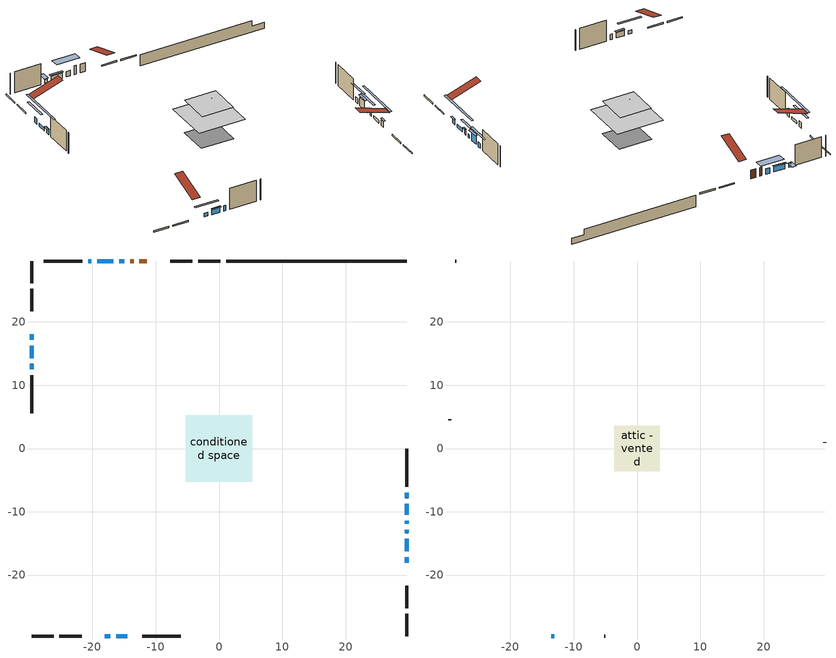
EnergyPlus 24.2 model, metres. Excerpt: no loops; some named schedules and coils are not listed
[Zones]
conditioned space
 floor outside (Floor1 construction): -1.56,-1.56 -1.56,1.56 1.56,1.56 1.56,-1.56 z0.76
 floor adiabatic (AdiabaticFloorConstruction): -5.26,-5.26 -5.26,5.26 5.26,5.26 5.26,-5.26 z3.2
 floor foundation (Slab1 construction): -3.75,-3.38 -3.75,3.38 3.75,3.38 3.75,-3.38 z-1.83
 wall outside (RimJoist1 construction): 0.19,29.62 -3.3,29.62 / -29.62,-29.62 -26.13,-29.62 / -29.62,29.62 -29.62,26.13 / 29.62,-29.62 29.62,-26.13 z0.76:1.06
 wall outside (RimJoist2 construction): -4.23,29.62 -7.72,29.62 / -25.2,-29.62 -21.71,-29.62 / -29.62,25.2 -29.62,21.71 / 29.62,-25.2 29.62,-21.71 z0.76:1.06
 wall outside (AdiabaticWallConstruction 1): -11.4,29.62 -12.57,29.62 / -13.5,29.62 -14.01,29.62 z0.76:2.79
 wall outside (AdiabaticWallConstruction): 29.62,-18.03 29.62,-17.19 / -14.94,29.62 -15.78,29.62 / -29.62,18.03 -29.62,17.19 / -16.7,29.62 -19.22,29.62 / -29.62,13.35 -29.62,12.51 z0.76:2.03; -18.03,-29.62 -17.19,-29.62 z0.76:1.6; -16.26,-29.62 -14.51,-29.62 z0.76:2; 29.62,-16.26 29.62,-14.28 / -29.62,16.26 -29.62,14.28 z0.76:1.39; -20.15,29.62 -20.68,29.62 z0.76:1.65; 29.62,-13.35 29.62,-12.81 z0.76:1.98; 29.62,-11.89 29.62,-11.38 z0.76:1.52; 29.62,-10.45 29.62,-8.75 z0.76:2.72; 29.62,-7.82 29.62,-7 z0.76:1.88
 wall outside (Wall1 construction): -21.61,29.62 -27.66,29.62 / -12.12,-29.62 -6.06,-29.62 / -29.62,11.58 -29.62,5.53 / 29.62,-6.08 29.62,-0.03 z0.76:5.64
 wall foundation (FoundationWall1 construction): 1.12,29.62,-1.83 1.12,29.62,0.76 26.77,29.62,0.76 26.77,29.62,-0.48 29.62,29.62,-0.48 29.62,29.62,-1.83
 window (WindowConstruction): 29.62,-18.03 29.62,-17.19 z0.76:2.03
 window (WindowConstruction 6): -14.94,29.62 -15.78,29.62 z0.76:2.03
 window (WindowConstruction 7): -29.62,18.03 -29.62,17.19 z0.76:2.03
 window (WindowConstruction 8): -18.03,-29.62 -17.19,-29.62 z0.76:1.6
 window (WindowConstruction 9): -16.26,-29.62 -14.51,-29.62 z0.76:2
 window (WindowConstruction 12): 29.62,-16.26 29.62,-14.28 z0.76:1.39
 window (WindowConstruction 13): -29.62,16.26 -29.62,14.28 z0.76:1.39
 window (WindowConstruction 1): -16.7,29.62 -19.22,29.62 z0.76:2.03
 window (WindowConstruction 2): -29.62,13.35 -29.62,12.51 z0.76:2.03
 window (WindowConstruction 10): -20.15,29.62 -20.68,29.62 z0.76:1.65
 window (WindowConstruction 11): 29.62,-13.35 29.62,-12.82 z0.76:1.98
 window (WindowConstruction 3): 29.62,-11.89 29.62,-11.38 z0.76:1.52
 window (WindowConstruction 4): 29.62,-10.45 29.62,-8.75 z0.76:2.72
 window (WindowConstruction 5): 29.62,-7.82 29.62,-7.01 z0.76:1.88
 door (Door): -11.4,29.62 -12.57,29.62 z0.76:2.79
 door (Door 1): -13.5,29.62 -14.01,29.62 z0.76:2.79
 ceiling adiabatic (AdiabaticFloorConstruction): 5.26,-5.26 5.26,5.26 -5.26,5.26 -5.26,-5.26 z3.2
 roof outside (Roof1 construction): -1.56,1.56 -1.56,-1.56 1.56,-1.56 1.56,1.56 z5.64
attic - vented
 floor to conditioned space (Floor2 construction Reversed): -3.56,-3.56 -3.56,3.56 3.56,3.56 3.56,-3.56 z5.64
 wall outside (AdiabaticWallConstruction): -13.58,-29.62 -13.04,-29.62 z0.76:1.98
 wall outside (Wall3 construction): -28.59,29.62 -28.69,29.62 / -5.14,-29.62 -5.03,-29.62 / -29.62,4.6 -29.62,4.5 / 29.62,0.9 29.62,1 z0.76:5.64
 window (WindowConstruction 14): -13.58,-29.62 -13.04,-29.62 z0.76:1.98
 roof outside (Roof2 construction): -10.47,29.62,5.64 -10.47,22.69,7.95 -8.65,22.69,7.95 -8.65,29.62,5.64; -18.96,-29.62,5.64 -18.96,-22.69,7.95 -20.78,-22.69,7.95 -20.78,-29.62,5.64; -29.62,18.96,5.64 -22.69,18.96,7.95 -22.69,20.78,7.95 -29.62,20.78,5.64; 29.62,-18.96,5.64 22.69,-18.96,7.95 22.69,-20.78,7.95 29.62,-20.78,5.64
shading: 29.62,-16.99 29.62,-18.23 30.03,-18.23 30.03,-16.99 z2.23; -18.03,29.62 -12.68,29.62 -12.68,31.45 -18.03,31.45 z4.29; -29.62,14.93 -29.62,20.29 -30.03,20.29 -30.03,14.93 z4.29; -14.93,-29.62 -20.29,-29.62 -20.29,-30.03 -14.93,-30.03 z3.86; -14.31,-29.62 -16.46,-29.62 -16.46,-30.03 -14.31,-30.03 z2.2; 29.62,-9.81 29.62,-20.73 30.03,-20.73 30.03,-9.81 z5.87; -29.62,9.81 -29.62,20.73 -30.03,20.73 -30.03,9.81 z5.87; -19.42,29.62 -16.5,29.62 -16.5,30.03 -19.42,30.03 z2.23; -29.62,12.31 -29.62,13.55 -30.03,13.55 -30.03,12.31 z2.23; -20.88,29.62 -19.95,29.62 -19.95,31.45 -20.88,31.45 z1.85; 29.62,-12.61 29.62,-13.55 30.03,-13.55 30.03,-12.61 z2.18; 29.62,-9.12 29.62,-14.15 30.03,-14.15 30.03,-9.12 z3.78; 29.62,-8.34 29.62,-10.86 30.03,-10.86 30.03,-8.34 z3.13; 29.62,-4.75 29.62,-10.08 30.03,-10.08 30.03,-4.75 z4.14
[Building]
Building 1: Terrain=Suburbs
[Site:Location]
Quebec Intl AP_QC: Latitude {deg}=46.8; Longitude {deg}=-71.38; Time Zone {hr}=-5; Elevation {m}=74; Keep Site Location Information=Yes
[Site:GroundTemperature:Shallow]
0.0108218, -2.24938, -2.43038, -1.3578, 2.94801, 7.23376, 10.9493, 13.303, 13.5029, 11.5886, 7.96783, 3.81355
[Site:WaterMainsTemperature]
Calculation Method=Schedule; Temperature Schedule=mains temperature schedule
[Material] Roughness=Rough; Thermal Absorptance=0.9
Name | Thickness {m} | Conductivity {W/m-K} | Density {kg/m3} | Specific Heat {J/kg-K} | Solar Absorptance | Visible Absorptance
asphalt or fiberglass shingles | 0.00635 | 0.162714 | 1121.4 | 1465.45 | 0.4 | 0.4
ceiling loosefill ins | 0.169333 | 0.0480833 | 16.02 | 1046.75 | 0.7 | 0.7
ceiling stud and cavity | 0.1397 | 0.532454 | 65.682 | 1177.47 | 0.7 | 0.7
concrete 4.0 in. | 0.1016 | 1.803125 | 2242.8 | 837.4 | 0.7 | 0.7
concrete 8.0 in. | 0.2032 | 1.803125 | 2242.8 | 837.4 | 0.7 | 0.7
door material | 0.04445 | 0.0451087 | 512.64 | 1214.23 | 0.7 | 0.7
door material 1 | 0.04445 | 0.20624 | 512.64 | 1214.23 | 0.7 | 0.7
exterior vertical ins | 0.0536725 | 0.029427 | 32.04 | 1214.23 | 0.7 | 0.7
floor covering | 0.0127 | 0.0433444 | 54.468 | 1339.84 | 0.6 | 0.6
floor rigid ins | 0.051816 | 0.029427 | 32.04 | 1214.23 | 0.7 | 0.7
floor rigid ins 1; wall rigid ins | 0.512978 | 0.029427 | 32.04 | 1214.23 | 0.7 | 0.7
floor stud and cavity | 0.1397 | 0.204902 | 92.3553 | 1139.71 | 0.7 | 0.7
floor stud and cavity 1 | 0.1397 | 1.75129 | 37.0049 | 1207.88 | 0.7 | 0.7
furniture material conditioned space 1 | 0.1524 | 0.115458 | 640.8 | 1214.23 | 0.6 | 0.6
gypsum board | 0.0127 | 0.160291 | 801 | 837.4 | 0.6 | 0.6
gypsum board 1 | 0.0127 | 0.160291 | 801 | 837.4 | 0.7 | 0.7
osb sheathing 0.5 in. | 0.0127 | 0.115458 | 512.64 | 1214.23 | 0.7 | 0.7
osb sheathing 0.75 in. | 0.01905 | 0.115458 | 512.64 | 1214.23 | 0.7 | 0.7
osb sheathing 2.0 in. | 0.0508 | 0.115458 | 512.64 | 1214.23 | 0.7 | 0.7
rim joist stud and cavity | 0.0508 | 0.0699259 | 125.044 | 1163.47 | 0.6 | 0.6
rim joist stud and cavity 1 | 0.0508 | 0.0806813 | 125.044 | 1163.47 | 0.6 | 0.6
roof rigid ins | 0.103632 | 0.029427 | 32.04 | 1214.23 | 0.7 | 0.7
roof stud and cavity | 0.2032 | 0.836612 | 78.34581 | 1123.46 | 0.7 | 0.7
wall stud and cavity | 0.1397 | 0.0972285 | 139.0536 | 1170.24 | 0.7 | 0.7
wall stud and cavity 1 | 0.0889 | 6.1454 | 50.32683 | 1063.81 | 0.6 | 0.6
wall stud and cavity 2 | 0.0889 | 0.380278 | 52.3479 | 1209.89 | 0.7 | 0.7
wall stud and cavity 3 | 0.0889 | 0.391764 | 83.0341 | 1211.67 | 0.7 | 0.7
wood siding | 0.0254 | 0.102417 | 544.68 | 1172.36 | 0.4 | 0.4
wood siding 1 | 0.00254 | 0.102417 | 544.68 | 1172.36 | 0.4 | 0.4
wood siding 2; wood siding 3; wood siding 4 | 0.0254 | 0.102417 | 544.68 | 1172.36 | 0.7 | 0.7
[WindowMaterial:SimpleGlazingSystem]
Name | U-Factor {W/m2-K} | Solar Heat Gain Coefficient
WindowMaterial | 2.32401 | 0.36
WindowMaterial 1 | 2.59541 | 0.28
WindowMaterial 2 | 6.509827 | 0.81
WindowMaterial 3 | 4.979606 | 0.59
WindowMaterial 4 | 2.46085 | 0.32
WindowMaterial 5 | 5.42249 | 0.68
WindowMaterial 6 | 6.78351 | 0.73
WindowMaterial 7 | 6.73808 | 0.74
WindowMaterial 8 | 2.45914 | 0.32
[Construction]
AdiabaticFloorConstruction: floor stud and cavity 1, floor rigid ins 1, osb sheathing 0.75 in., floor covering
AdiabaticWallConstruction: wood siding 3, wall rigid ins, wall stud and cavity 2, gypsum board
AdiabaticWallConstruction 1: wood siding 4, wall rigid ins, wall stud and cavity 2, gypsum board
Door: door material
Door 1: door material 1
Floor1 construction: floor stud and cavity, floor rigid ins, osb sheathing 0.75 in., floor covering
Floor2 construction Reversed: gypsum board, ceiling stud and cavity, ceiling loosefill ins
FoundationWall1 construction: concrete 8.0 in., gypsum board 1
furniture construction conditioned space 1: furniture material conditioned space 1
PartitionWallConstruction: gypsum board, wall stud and cavity 3, gypsum board
RimJoist1 construction: wood siding 2, osb sheathing 2.0 in., rim joist stud and cavity
RimJoist2 construction: wood siding 2, osb sheathing 2.0 in., rim joist stud and cavity 1
Roof1 construction: asphalt or fiberglass shingles, roof rigid ins, osb sheathing 0.75 in., roof stud and cavity, gypsum board
Roof2 construction: asphalt or fiberglass shingles
Slab1 construction: concrete 4.0 in.
Wall1 construction: wood siding, osb sheathing 0.5 in., wall stud and cavity, gypsum board
Wall3 construction: wood siding 1, wall stud and cavity 1
WindowConstruction; WindowConstruction 1; WindowConstruction 2; WindowConstruction 6; WindowConstruction 7: WindowMaterial
WindowConstruction 10: WindowMaterial 6
WindowConstruction 11; WindowConstruction 14: WindowMaterial 7
WindowConstruction 12; WindowConstruction 13: WindowMaterial 8
WindowConstruction 3: WindowMaterial 1
WindowConstruction 4: WindowMaterial 2
WindowConstruction 5: WindowMaterial 3
WindowConstruction 8: WindowMaterial 4
WindowConstruction 9: WindowMaterial 5
[Zone] Multiplier=1; Part of Total Floor Area=Yes
Name | Volume {m3}
attic - vented | 18.9872
conditioned space | 383.2
[Space]
Name | Zone | Volume {m3}
attic - vented 1 | attic - vented | 18.9872
conditioned space 1 | conditioned space | 383.2
[ZoneInfiltration:EffectiveLeakageArea]
infil attic - vented 1: Zone or Space=attic - vented 1; Schedule=Always On Discrete; Effective Air Leakage Area {cm2}=1869.42; Stack Coefficient=0.000499868; Wind Coefficient=1.51059e-05
[ZoneMixing]
whole house fan mix: Zone or Space=attic - vented; Schedule=Always On Continuous; Design Flow Rate Calculation Method=Flow/Zone; Design Flow Rate {m3/s}=0; Source Zone or Space=conditioned space
[SurfaceProperty:ExposedFoundationPerimeter]
Slab1: Exposed Perimeter Calculation Method=TotalExposedPerimeter; Total Exposed Perimeter {m}=28.5
[InternalMass] Zone or ZoneList=conditioned space; Space or SpaceList=conditioned space 1
Name | Construction | Surface Area {m2}
furniture mass conditioned space 1 | furniture construction conditioned space 1 | 68.3761
partition wall mass | PartitionWallConstruction | 170.94
[Lights]
interior lighting: Zone or ZoneList or Space or SpaceList=conditioned space 1; Schedule=interior lighting schedule; Design Level Calculation Method=LightingLevel; Lighting Level {W}=343.2; Return Air Fraction=0; Fraction Radiant=0.6; Fraction Visible=0.2; Fraction Replaceable=1
[People]
occupants: Zone or ZoneList or Space or SpaceList=conditioned space 1; Number of People Schedule=occupants schedule; Number of People Calculation Method=People; Number of People=3; Fraction Radiant=0.314171; Sensible Heat Fraction=0.56303; Activity Level Schedule=occupants activity schedule; Carbon Dioxide Generation Rate {m3/s-W}=0; Enable ASHRAE 55 Comfort Warnings=No; Mean Radiant Temperature Calculation Type=EnclosureAveraged
[ElectricEquipment] Zone or ZoneList or Space or SpaceList=conditioned space 1; Design Level Calculation Method=EquipmentLevel
Name | Schedule | Design Level {W} | Fraction Latent | Fraction Radiant | Fraction Lost
clothes dryer | clothes dryer schedule | 140.772 | 0.015 | 0.081 | 0.85
clothes washer | clothes washer schedule | 32.1985 | 0.03 | 0.162 | 0.7
cooking range | cooking range schedule | 215.147 | 0.08 | 0.432 | 0.2
dishwasher | dishwasher schedule | 66.8632 | 0.3 | 0.18 | 0.4
fridge | fridge schedule | 72.9452 | 0 | 0.6 | 0
mech vent bath fan 0 | mech vent bath fan 0 schedule | 50.2 | 0 | 0 | 1
mech vent bath fan 1 | mech vent bath fan 1 schedule | 50.2 | 0 | 0 | 1
mech vent house fan | mech vent house fan schedule | 0 | 0 | 0 | 1
mech vent house fan cfis | mech vent house fan cfis schedule | 0 | 0 | 0 | 0
mech vent range fan 0 | mech vent range fan 0 schedule | 57 | 0 | 0 | 1
misc plug loads | misc plug loads schedule | 494.7 | 0.045 | 0.513 | 0.1
whole house fan | Always On Discrete | 0 | 0 | 0 | 1
[OtherEquipment] Zone or ZoneList or Space or SpaceList=conditioned space 1; Design Level Calculation Method=EquipmentLevel
Name | Fuel Type | Schedule | Design Level {W} | Fraction Latent | Fraction Radiant | Fraction Lost
clothes dryer 1 | Electricity | clothes dryer schedule | 0 | 0.015 | 0.081 | 0.85
cooking range 1 | Electricity | cooking range schedule | 0 | 0.08 | 0.432 | 0.2
general water use latent | None | general water use schedule | 62.594 | 1 | 0 | 0
general water use sensible | None | general water use schedule | -61.6891 | 0 | 0.6 | 0
mech vent house fan latent load | None | Always On Discrete | 0 | 1 | 0 | 0
mech vent house fan sensible load | None | Always On Discrete | 0 | 0 | 0 | 0
water heater energy adjustment1 | Electricity | Always On Discrete | 0.01 | 0 | 0 | 1
[ZoneInfiltration:DesignFlowRate] Zone or ZoneList or Space or SpaceList=conditioned space 1; Schedule=Always On Discrete; Design Flow Rate Calculation Method=Flow/Zone; Design Flow Rate {m3/s}=0
infil flow; natural vent flow; whole house fan flow
[ZoneControl:Thermostat]
conditioned space Thermostat: Zone or ZoneList=conditioned space; Control Type Schedule=conditioned space Thermostat Schedule; Control 1=conditioned space temperature setpoint; Temperature Difference Between Cutout And Setpoint {deltaC}=0
[ThermostatSetpoint:DualSetpoint]
conditioned space temperature setpoint: Heating Setpoint Temperature Schedule=heating setpoint; Cooling Setpoint Temperature Schedule=cooling setpoint
[AirLoopHVAC:UnitarySystem]
unit heater unitary system: Control Type=Load; Controlling Zone or Thermostat Location=conditioned space; Dehumidification Control Type=None; Availability Schedule=Always On Discrete; Supply Fan=unit heater supply fan; Fan Placement=BlowThrough; Supply Air Fan Operating Mode Schedule=unit heater auto fan schedule; Heating Coil=unit heater htg coil; DX Heating Coil Sizing Ratio=1; Use DOAS DX Cooling Coil=No; Minimum Supply Air Temperature {C}=2; Latent Load Control=SensibleOnlyLoadControl; Cooling Supply Air Flow Rate Method=None; Heating Supply Air Flow Rate Method=SupplyAirFlowRate; Heating Supply Air Flow Rate {m3/s}=0.00141584; No Load Supply Air Flow Rate Method=SupplyAirFlowRate; No Load Supply Air Flow Rate {m3/s}=0; No Load Supply Air Flow Rate Control Set To Low Speed=Yes; Maximum Supply Air Temperature {C}=48.8889; Maximum Outdoor Dry-Bulb Temperature for Supplemental Heater Operation {C}=21; Ancillary On-Cycle Electric Power {W}=0; Ancillary Off-Cycle Electric Power {W}=0
[Zone equipment]
conditioned space: electric baseboard, unit heater unitary system
[Foundation:Kiva]
Foundation Kiva 1: Initial Indoor Air Temperature {C}=18; Wall Height Above Grade {m}=0.760019; Wall Depth Below Slab {m}=0.2032; Custom Block Material Name 1=exterior vertical ins; Custom Block Depth 1 {m}=2.59001; Custom Block X Position 1 {m}=0.2159; Custom Block Z Position 1 {m}=0
[Foundation:Kiva:Settings]
Soil Conductivity {W/m-K}=0.849921; Soil Density {kg/m3}=1842.3; Soil Specific Heat {J/kg-K}=418.7; Ground Solar Absorptivity=0.9; Ground Thermal Absorptivity=0.9; Ground Surface Roughness {m}=0.03; Far-Field Width {m}=40; Deep-Ground Boundary Condition=ZeroFlux; Deep-Ground Depth {m}=40; Minimum Cell Dimension {m}=0.2; Maximum Cell Growth Coefficient=3; Simulation Timestep=Timestep
[Exterior:Lights]
exterior lighting: Schedule=exterior lighting schedule; Design Level {W}=75.6
[EnergyManagementSystem:Sensor] Output:Variable or Output:Meter Index Key=conditioned space
Name | Output:Variable or Output:Meter
conditioned_space_clg_unmet_s | Zone Cooling Setpoint Not Met Time
conditioned_space_htg_unmet_s | Zone Heating Setpoint Not Met Time
fridge_tin_s; tin_s; tin_s_1 | Zone Mean Air Temperature
tout_s | Zone Outdoor Air Drybulb Temperature
win_s | Zone Air Humidity Ratio
[Schedule:Constant]
Name | Hourly Value
Always On Continuous; mech vent house fan schedule; mech vent house fan cfis schedule; Always On Discrete | 1
occupants activity schedule | 117.228
fridge schedule; unit heater auto fan schedule | 0
[Schedule:Week:Daily]
interior lighting schedule Week Rule - Jan1-Jan27: interior lighting schedule day, interior lighting schedule day, interior lighting schedule day, interior lighting schedule day, interior lighting schedule day, interior lighting schedule day, interior lighting schedule day, interior lighting schedule default day, interior lighting schedule default day, interior lighting schedule default day, interior lighting schedule default day, interior lighting schedule default day
interior lighting schedule Week Rule - Jan28-Feb3: interior lighting schedule day, interior lighting schedule day, interior lighting schedule day, interior lighting schedule day, interior lighting schedule day 1, interior lighting schedule day 1, interior lighting schedule day 1, interior lighting schedule default day, interior lighting schedule default day, interior lighting schedule default day, interior lighting schedule default day, interior lighting schedule default day
interior lighting schedule Week Rule - Feb4-Feb24: interior lighting schedule day 1, interior lighting schedule day 1, interior lighting schedule day 1, interior lighting schedule day 1, interior lighting schedule day 1, interior lighting schedule day 1, interior lighting schedule day 1, interior lighting schedule default day, interior lighting schedule default day, interior lighting schedule default day, interior lighting schedule default day, interior lighting schedule default day
interior lighting schedule Week Rule - Feb25-Mar3: interior lighting schedule day 1, interior lighting schedule day 1, interior lighting schedule day 1, interior lighting schedule day 1, interior lighting schedule day 2, interior lighting schedule day 2, interior lighting schedule day 2, interior lighting schedule default day, interior lighting schedule default day, interior lighting schedule default day, interior lighting schedule default day, interior lighting schedule default day
interior lighting schedule Week Rule - Mar4-Mar31: interior lighting schedule day 2, interior lighting schedule day 2, interior lighting schedule day 2, interior lighting schedule day 2, interior lighting schedule day 2, interior lighting schedule day 2, interior lighting schedule day 2, interior lighting schedule default day, interior lighting schedule default day, interior lighting schedule default day, interior lighting schedule default day, interior lighting schedule default day
interior lighting schedule Week Rule - Apr1-Apr28: interior lighting schedule day 3, interior lighting schedule day 3, interior lighting schedule day 3, interior lighting schedule day 3, interior lighting schedule day 3, interior lighting schedule day 3, interior lighting schedule day 3, interior lighting schedule default day, interior lighting schedule default day, interior lighting schedule default day, interior lighting schedule default day, interior lighting schedule default day
interior lighting schedule Week Rule - Apr29-May5: interior lighting schedule day 3, interior lighting schedule day 3, interior lighting schedule day 4, interior lighting schedule day 4, interior lighting schedule day 4, interior lighting schedule day 4, interior lighting schedule day 4, interior lighting schedule default day, interior lighting schedule default day, interior lighting schedule default day, interior lighting schedule default day, interior lighting schedule default day
interior lighting schedule Week Rule - May6-May26: interior lighting schedule day 4, interior lighting schedule day 4, interior lighting schedule day 4, interior lighting schedule day 4, interior lighting schedule day 4, interior lighting schedule day 4, interior lighting schedule day 4, interior lighting schedule default day, interior lighting schedule default day, interior lighting schedule default day, interior lighting schedule default day, interior lighting schedule default day
interior lighting schedule Week Rule - May27-Jun2: interior lighting schedule day 4, interior lighting schedule day 4, interior lighting schedule day 4, interior lighting schedule day 4, interior lighting schedule day 4, interior lighting schedule day 5, interior lighting schedule day 5, interior lighting schedule default day, interior lighting schedule default day, interior lighting schedule default day, interior lighting schedule default day, interior lighting schedule default day
interior lighting schedule Week Rule - Jun3-Jun30: interior lighting schedule day 5, interior lighting schedule day 5, interior lighting schedule day 5, interior lighting schedule day 5, interior lighting schedule day 5, interior lighting schedule day 5, interior lighting schedule day 5, interior lighting schedule default day, interior lighting schedule default day, interior lighting schedule default day, interior lighting schedule default day, interior lighting schedule default day
interior lighting schedule Week Rule - Jul1-Jul28: interior lighting schedule day 6, interior lighting schedule day 6, interior lighting schedule day 6, interior lighting schedule day 6, interior lighting schedule day 6, interior lighting schedule day 6, interior lighting schedule day 6, interior lighting schedule default day, interior lighting schedule default day, interior lighting schedule default day, interior lighting schedule default day, interior lighting schedule default day
interior lighting schedule Week Rule - Jul29-Aug4: interior lighting schedule day 6, interior lighting schedule day 6, interior lighting schedule day 6, interior lighting schedule day 7, interior lighting schedule day 7, interior lighting schedule day 7, interior lighting schedule day 7, interior lighting schedule default day, interior lighting schedule default day, interior lighting schedule default day, interior lighting schedule default day, interior lighting schedule default day
interior lighting schedule Week Rule - Aug5-Aug25: interior lighting schedule day 7, interior lighting schedule day 7, interior lighting schedule day 7, interior lighting schedule day 7, interior lighting schedule day 7, interior lighting schedule day 7, interior lighting schedule day 7, interior lighting schedule default day, interior lighting schedule default day, interior lighting schedule default day, interior lighting schedule default day, interior lighting schedule default day
interior lighting schedule Week Rule - Aug26-Sep1: interior lighting schedule day 7, interior lighting schedule day 7, interior lighting schedule day 7, interior lighting schedule day 7, interior lighting schedule day 7, interior lighting schedule day 7, interior lighting schedule day 8, interior lighting schedule default day, interior lighting schedule default day, interior lighting schedule default day, interior lighting schedule default day, interior lighting schedule default day
interior lighting schedule Week Rule - Sep2-Sep29: interior lighting schedule day 8, interior lighting schedule day 8, interior lighting schedule day 8, interior lighting schedule day 8, interior lighting schedule day 8, interior lighting schedule day 8, interior lighting schedule day 8, interior lighting schedule default day, interior lighting schedule default day, interior lighting schedule default day, interior lighting schedule default day, interior lighting schedule default day
interior lighting schedule Week Rule - Sep30-Oct6: interior lighting schedule day 8, interior lighting schedule day 9, interior lighting schedule day 9, interior lighting schedule day 9, interior lighting schedule day 9, interior lighting schedule day 9, interior lighting schedule day 9, interior lighting schedule default day, interior lighting schedule default day, interior lighting schedule default day, interior lighting schedule default day, interior lighting schedule default day
interior lighting schedule Week Rule - Oct7-Oct27: interior lighting schedule day 9, interior lighting schedule day 9, interior lighting schedule day 9, interior lighting schedule day 9, interior lighting schedule day 9, interior lighting schedule day 9, interior lighting schedule day 9, interior lighting schedule default day, interior lighting schedule default day, interior lighting schedule default day, interior lighting schedule default day, interior lighting schedule default day
interior lighting schedule Week Rule - Oct28-Nov3: interior lighting schedule day 9, interior lighting schedule day 9, interior lighting schedule day 9, interior lighting schedule day 9, interior lighting schedule day 10, interior lighting schedule day 10, interior lighting schedule day 10, interior lighting schedule default day, interior lighting schedule default day, interior lighting schedule default day, interior lighting schedule default day, interior lighting schedule default day
interior lighting schedule Week Rule - Nov4-Nov24: interior lighting schedule day 10, interior lighting schedule day 10, interior lighting schedule day 10, interior lighting schedule day 10, interior lighting schedule day 10, interior lighting schedule day 10, interior lighting schedule day 10, interior lighting schedule default day, interior lighting schedule default day, interior lighting schedule default day, interior lighting schedule default day, interior lighting schedule default day
interior lighting schedule Week Rule - Nov25-Dec1: interior lighting schedule day 10, interior lighting schedule day 10, interior lighting schedule day 10, interior lighting schedule day 10, interior lighting schedule day 10, interior lighting schedule day 10, interior lighting schedule day 11, interior lighting schedule default day, interior lighting schedule default day, interior lighting schedule default day, interior lighting schedule default day, interior lighting schedule default day
interior lighting schedule Week Rule - Dec2-Dec31: interior lighting schedule day 11, interior lighting schedule day 11, interior lighting schedule day 11, interior lighting schedule day 11, interior lighting schedule day 11, interior lighting schedule day 11, interior lighting schedule day 11, interior lighting schedule default day, interior lighting schedule default day, interior lighting schedule default day, interior lighting schedule default day, interior lighting schedule default day
occupants schedule Week Rule - Jan1-Dec31: occupants schedule day, occupants schedule day, occupants schedule day, occupants schedule day, occupants schedule day, occupants schedule day, occupants schedule day, occupants schedule default day, occupants schedule default day, occupants schedule default day, occupants schedule default day, occupants schedule default day
clothes dryer schedule Week Rule - Jan1-Dec31: clothes dryer schedule day, clothes dryer schedule day, clothes dryer schedule day, clothes dryer schedule day, clothes dryer schedule day, clothes dryer schedule day, clothes dryer schedule day, clothes dryer schedule default day, clothes dryer schedule default day, clothes dryer schedule default day, clothes dryer schedule default day, clothes dryer schedule default day
clothes washer schedule Week Rule - Jan1-Dec31: clothes washer schedule day, clothes washer schedule day, clothes washer schedule day, clothes washer schedule day, clothes washer schedule day, clothes washer schedule day, clothes washer schedule day, clothes washer schedule default day, clothes washer schedule default day, clothes washer schedule default day, clothes washer schedule default day, clothes washer schedule default day
cooking range schedule Week Rule - Jan1-Dec31: cooking range schedule day, cooking range schedule day, cooking range schedule day, cooking range schedule day, cooking range schedule day, cooking range schedule day, cooking range schedule day, cooking range schedule default day, cooking range schedule default day, cooking range schedule default day, cooking range schedule default day, cooking range schedule default day
dishwasher schedule Week Rule - Jan1-Dec31: dishwasher schedule day, dishwasher schedule day, dishwasher schedule day, dishwasher schedule day, dishwasher schedule day, dishwasher schedule day, dishwasher schedule day, dishwasher schedule default day, dishwasher schedule default day, dishwasher schedule default day, dishwasher schedule default day, dishwasher schedule default day
mech vent bath fan 0 schedule Week Rule - Jan1-Dec31: mech vent bath fan 0 schedule day, mech vent bath fan 0 schedule day, mech vent bath fan 0 schedule day, mech vent bath fan 0 schedule day, mech vent bath fan 0 schedule day, mech vent bath fan 0 schedule day, mech vent bath fan 0 schedule day, mech vent bath fan 0 schedule default day, mech vent bath fan 0 schedule default day, mech vent bath fan 0 schedule default day, mech vent bath fan 0 schedule default day, mech vent bath fan 0 schedule default day
mech vent bath fan 1 schedule Week Rule - Jan1-Dec31: mech vent bath fan 1 schedule day, mech vent bath fan 1 schedule day, mech vent bath fan 1 schedule day, mech vent bath fan 1 schedule day, mech vent bath fan 1 schedule day, mech vent bath fan 1 schedule day, mech vent bath fan 1 schedule day, mech vent bath fan 1 schedule default day, mech vent bath fan 1 schedule default day, mech vent bath fan 1 schedule default day, mech vent bath fan 1 schedule default day, mech vent bath fan 1 schedule default day
mech vent range fan 0 schedule Week Rule - Jan1-Dec31: mech vent range fan 0 schedule day, mech vent range fan 0 schedule day, mech vent range fan 0 schedule day, mech vent range fan 0 schedule day, mech vent range fan 0 schedule day, mech vent range fan 0 schedule day, mech vent range fan 0 schedule day, mech vent range fan 0 schedule default day, mech vent range fan 0 schedule default day, mech vent range fan 0 schedule default day, mech vent range fan 0 schedule default day, mech vent range fan 0 schedule default day
misc plug loads schedule Week Rule - Jan1-Dec31: misc plug loads schedule day, misc plug loads schedule day, misc plug loads schedule day, misc plug loads schedule day, misc plug loads schedule day, misc plug loads schedule day, misc plug loads schedule day, misc plug loads schedule default day, misc plug loads schedule default day, misc plug loads schedule default day, misc plug loads schedule default day, misc plug loads schedule default day
general water use schedule Week Rule - Jan1-Dec31: general water use schedule day, general water use schedule day, general water use schedule day, general water use schedule day, general water use schedule day, general water use schedule day, general water use schedule day, general water use schedule default day, general water use schedule default day, general water use schedule default day, general water use schedule default day, general water use schedule default day
exterior lighting schedule Week Rule - Jan1-Jan27: exterior lighting schedule day, exterior lighting schedule day, exterior lighting schedule day, exterior lighting schedule day, exterior lighting schedule day, exterior lighting schedule day, exterior lighting schedule day, exterior lighting schedule default day, exterior lighting schedule default day, exterior lighting schedule default day, exterior lighting schedule default day, exterior lighting schedule default day
exterior lighting schedule Week Rule - Jan28-Feb3: exterior lighting schedule day, exterior lighting schedule day, exterior lighting schedule day, exterior lighting schedule day, exterior lighting schedule day 1, exterior lighting schedule day 1, exterior lighting schedule day 1, exterior lighting schedule default day, exterior lighting schedule default day, exterior lighting schedule default day, exterior lighting schedule default day, exterior lighting schedule default day
exterior lighting schedule Week Rule - Feb4-Feb24: exterior lighting schedule day 1, exterior lighting schedule day 1, exterior lighting schedule day 1, exterior lighting schedule day 1, exterior lighting schedule day 1, exterior lighting schedule day 1, exterior lighting schedule day 1, exterior lighting schedule default day, exterior lighting schedule default day, exterior lighting schedule default day, exterior lighting schedule default day, exterior lighting schedule default day
exterior lighting schedule Week Rule - Feb25-Mar3: exterior lighting schedule day 1, exterior lighting schedule day 1, exterior lighting schedule day 1, exterior lighting schedule day 1, exterior lighting schedule day 2, exterior lighting schedule day 2, exterior lighting schedule day 2, exterior lighting schedule default day, exterior lighting schedule default day, exterior lighting schedule default day, exterior lighting schedule default day, exterior lighting schedule default day
exterior lighting schedule Week Rule - Mar4-Mar31: exterior lighting schedule day 2, exterior lighting schedule day 2, exterior lighting schedule day 2, exterior lighting schedule day 2, exterior lighting schedule day 2, exterior lighting schedule day 2, exterior lighting schedule day 2, exterior lighting schedule default day, exterior lighting schedule default day, exterior lighting schedule default day, exterior lighting schedule default day, exterior lighting schedule default day
exterior lighting schedule Week Rule - Apr1-Apr28: exterior lighting schedule day 3, exterior lighting schedule day 3, exterior lighting schedule day 3, exterior lighting schedule day 3, exterior lighting schedule day 3, exterior lighting schedule day 3, exterior lighting schedule day 3, exterior lighting schedule default day, exterior lighting schedule default day, exterior lighting schedule default day, exterior lighting schedule default day, exterior lighting schedule default day
[Schedule:Year]
interior lighting schedule: interior lighting schedule Week Rule - Jan1-Jan27, 1, 1, 1, 27, interior lighting schedule Week Rule - Jan28-Feb3, 1, 28, 2, 3, interior lighting schedule Week Rule - Feb4-Feb24, 2, 4, 2, 24, interior lighting schedule Week Rule - Feb25-Mar3, 2, 25, 3, 3, interior lighting schedule Week Rule - Mar4-Mar31, 3, 4, 3, 31, interior lighting schedule Week Rule - Apr1-Apr28, 4, 1, 4, 28, interior lighting schedule Week Rule - Apr29-May5, 4, 29, 5, 5, interior lighting schedule Week Rule - May6-May26, 5, 6, 5, 26, interior lighting schedule Week Rule - May27-Jun2, 5, 27, 6, 2, interior lighting schedule Week Rule - Jun3-Jun30, 6, 3, 6, 30, interior lighting schedule Week Rule - Jul1-Jul28, 7, 1, 7, 28, interior lighting schedule Week Rule - Jul29-Aug4, 7, 29, 8, 4, interior lighting schedule Week Rule - Aug5-Aug25, 8, 5, 8, 25, interior lighting schedule Week Rule - Aug26-Sep1, 8, 26, 9, 1, interior lighting schedule Week Rule - Sep2-Sep29, 9, 2, 9, 29, interior lighting schedule Week Rule - Sep30-Oct6, 9, 30, 10, 6, interior lighting schedule Week Rule - Oct7-Oct27, 10, 7, 10, 27, interior lighting schedule Week Rule - Oct28-Nov3, 10, 28, 11, 3, interior lighting schedule Week Rule - Nov4-Nov24, 11, 4, 11, 24, interior lighting schedule Week Rule - Nov25-Dec1, 11, 25, 12, 1, interior lighting schedule Week Rule - Dec2-Dec31, 12, 2, 12, 31
occupants schedule: occupants schedule Week Rule - Jan1-Dec31, 1, 1, 12, 31
clothes dryer schedule: clothes dryer schedule Week Rule - Jan1-Dec31, 1, 1, 12, 31
clothes washer schedule: clothes washer schedule Week Rule - Jan1-Dec31, 1, 1, 12, 31
cooking range schedule: cooking range schedule Week Rule - Jan1-Dec31, 1, 1, 12, 31
dishwasher schedule: dishwasher schedule Week Rule - Jan1-Dec31, 1, 1, 12, 31
mech vent bath fan 0 schedule: mech vent bath fan 0 schedule Week Rule - Jan1-Dec31, 1, 1, 12, 31
mech vent bath fan 1 schedule: mech vent bath fan 1 schedule Week Rule - Jan1-Dec31, 1, 1, 12, 31
mech vent range fan 0 schedule: mech vent range fan 0 schedule Week Rule - Jan1-Dec31, 1, 1, 12, 31
misc plug loads schedule: misc plug loads schedule Week Rule - Jan1-Dec31, 1, 1, 12, 31
general water use schedule: general water use schedule Week Rule - Jan1-Dec31, 1, 1, 12, 31
exterior lighting schedule: exterior lighting schedule Week Rule - Jan1-Jan27, 1, 1, 1, 27, exterior lighting schedule Week Rule - Jan28-Feb3, 1, 28, 2, 3, exterior lighting schedule Week Rule - Feb4-Feb24, 2, 4, 2, 24, exterior lighting schedule Week Rule - Feb25-Mar3, 2, 25, 3, 3, exterior lighting schedule Week Rule - Mar4-Mar31, 3, 4, 3, 31, exterior lighting schedule Week Rule - Apr1-Apr28, 4, 1, 4, 28, exterior lighting schedule Week Rule - Apr29-May5, 4, 29, 5, 5, exterior lighting schedule Week Rule - May6-May26, 5, 6, 5, 26, exterior lighting schedule Week Rule - May27-Jun2, 5, 27, 6, 2, exterior lighting schedule Week Rule - Jun3-Jun30, 6, 3, 6, 30, exterior lighting schedule Week Rule - Jul1-Jul28, 7, 1, 7, 28, exterior lighting schedule Week Rule - Jul29-Aug4, 7, 29, 8, 4, exterior lighting schedule Week Rule - Aug5-Aug25, 8, 5, 8, 25, exterior lighting schedule Week Rule - Aug26-Sep1, 8, 26, 9, 1, exterior lighting schedule Week Rule - Sep2-Sep29, 9, 2, 9, 29, exterior lighting schedule Week Rule - Sep30-Oct6, 9, 30, 10, 6, exterior lighting schedule Week Rule - Oct7-Oct27, 10, 7, 10, 27, exterior lighting schedule Week Rule - Oct28-Nov3, 10, 28, 11, 3, exterior lighting schedule Week Rule - Nov4-Nov24, 11, 4, 11, 24, exterior lighting schedule Week Rule - Nov25-Dec1, 11, 25, 12, 1, exterior lighting schedule Week Rule - Dec2-Dec31, 12, 2, 12, 31
[Schedule:Compact]
conditioned space Thermostat Schedule: Through: 12/31, For: AllDays, Until: 24:00, 4
mains temperature schedule: Through: 01/01, For: AllDays, Until: 24:00, 5.175, Through: 01/02, For: AllDays, Until: 24:00, 5.10167, Through: 01/03, For: AllDays, Until: 24:00, 5.02889, Through: 01/04, For: AllDays, Until: 24:00, 4.95778, Through: 01/05, For: AllDays, Until: 24:00, 4.88778, Through: 01/06, For: AllDays, Until: 24:00, 4.81833, Through: 01/07, For: AllDays, Until: 24:00, 4.75056, Through: 01/08, For: AllDays, Until: 24:00, 4.68389, Through: 01/09, For: AllDays, Until: 24:00, 4.61833, Through: 01/10, For: AllDays, Until: 24:00, 4.55389, Through: 01/11, For: AllDays, Until: 24:00, 4.49056, Through: 01/12, For: AllDays, Until: 24:00, 4.42889, Through: 01/13, For: AllDays, Until: 24:00, 4.36778, Through: 01/14, For: AllDays, Until: 24:00, 4.30889, Through: 01/15, For: AllDays, Until: 24:00, 4.25056, Through: 01/16, For: AllDays, Until: 24:00, 4.19389, Through: 01/17, For: AllDays, Until: 24:00, 4.13833, Through: 01/18, For: AllDays, Until: 24:00, 4.08444, Through: 01/19, For: AllDays, Until: 24:00, 4.03167, Through: 01/20, For: AllDays, Until: 24:00, 3.98056, Through: 01/21, For: AllDays, Until: 24:00, 3.93056, Through: 01/22, For: AllDays, Until: 24:00, 3.88222, Through: 01/23, For: AllDays, Until: 24:00, 3.835, Through: 01/24, For: AllDays, Until: 24:00, 3.78944, Through: 01/25, For: AllDays, Until: 24:00, 3.74556, Through: 01/26, For: AllDays, Until: 24:00, 3.70278, Through: 01/27, For: AllDays, Until: 24:00, 3.66167, Through: 01/28, For: AllDays, Until: 24:00, 3.62167, Through: 01/29, For: AllDays, Until: 24:00, 3.58389, Through: 01/30, For: AllDays, Until: 24:00, 3.54722, Through: 01/31, For: AllDays, Until: 24:00, 3.51167, Through: 02/01, For: AllDays, Until: 24:00, 3.47833, Through: 02/02, For: AllDays, Until: 24:00, 3.44611, Through: 02/03, For: AllDays, Until: 24:00, 3.41556, Through: 02/04, For: AllDays, Until: 24:00, 3.38667, Through: 02/05, For: AllDays, Until: 24:00, 3.35944, Through: 02/06, For: AllDays, Until: 24:00, 3.33389, Through: 02/07, For: AllDays, Until: 24:00, 3.30944, Through: 02/08, For: AllDays, Until: 24:00, 3.28667, Through: 02/09, For: AllDays, Until: 24:00, 3.26611, Through: 02/10, For: AllDays, Until: 24:00, 3.24667, Through: 02/11, For: AllDays, Until: 24:00, 3.22889, Through: 02/12, For: AllDays, Until: 24:00, 3.21278, Through: 02/13, For: AllDays, Until: 24:00, 3.19833, Through: 02/14, For: AllDays, Until: 24:00, 3.18556, Through: 02/15, For: AllDays, Until: 24:00, 3.17389, Through: 02/16, For: AllDays, Until: 24:00, 3.16444, Through: 02/17, For: AllDays, Until: 24:00, 3.15667, Through: 02/18, For: AllDays, Until: 24:00, 3.15056, Through: 02/19, For: AllDays, Until: 24:00, 3.14556, Through: 02/20, For: AllDays, Until: 24:00, 3.14278, Through: 02/21, For: AllDays, Until: 24:00, 3.14111, Through: 02/22, For: AllDays, Until: 24:00, 3.14167, Through: 02/23, For: AllDays, Until: 24:00, 3.14333, Through: 02/24, For: AllDays, Until: 24:00, 3.14722, Through: 02/25, For: AllDays, Until: 24:00, 3.15222, Through: 02/26, For: AllDays, Until: 24:00, 3.15944, Through: 02/27, For: AllDays, Until: 24:00, 3.16778, Through: 02/28, For: AllDays, Until: 24:00, 3.17778, Through: 03/01, For: AllDays, Until: 24:00, 3.18944, Through: 03/02, For: AllDays, Until: 24:00, 3.20333, Through: 03/03, For: AllDays, Until: 24:00, 3.21833, Through: 03/04, For: AllDays, Until: 24:00, 3.235, Through: 03/05, For: AllDays, Until: 24:00, 3.25333, Through: 03/06, For: AllDays, Until: 24:00, 3.27333, Through: 03/07, For: AllDays, Until: 24:00, 3.29444, Through: 03/08, For: AllDays, Until: 24:00, 3.31778, Through: 03/09, For: AllDays, Until: 24:00, 3.34222, Through: 03/10, For: AllDays, Until: 24:00, 3.36889, Through: 03/11, For: AllDays, Until: 24:00, 3.39667, Through: 03/12, For: AllDays, Until: 24:00, 3.42611, Through: 03/13, For: AllDays, Until: 24:00, 3.45722, Through: 03/14, For: AllDays, Until: 24:00, 3.49, Through: 03/15, For: AllDays, Until: 24:00, 3.52389, Through: 03/16, For: AllDays, Until: 24:00, 3.55944, Through: 03/17, For: AllDays, Until: 24:00, 3.59667, Through: 03/18, For: AllDays, Until: 24:00, 3.63556, Through: 03/19, For: AllDays, Until: 24:00, 3.67556, Through: 03/20, For: AllDays, Until: 24:00, 3.71722, Through: 03/21, For: AllDays, Until: 24:00, 3.76056, Through: 03/22, For: AllDays, Until: 24:00, 3.80556, Through: 03/23, For: AllDays, Until: 24:00, 3.85111, Through: 03/24, For: AllDays, Until: 24:00, 3.89889, Through: 03/25, For: AllDays, Until: 24:00, 3.94778, Through: 03/26, For: AllDays, Until: 24:00, 3.99833, Through: 03/27, For: AllDays, Until: 24:00, 4.05, Through: 03/28, For: AllDays, Until: 24:00, 4.10333, Through: 03/29, For: AllDays, Until: 24:00, 4.15778, Through: 03/30, For: AllDays, Until: 24:00, 4.21333, Through: 03/31, For: AllDays, Until: 24:00, 4.27056, Through: 04/01, For: AllDays, Until: 24:00, 4.32944, Through: 04/02, For: AllDays, Until: 24:00, 4.38889, Through: 04/03, For: AllDays, Until: 24:00, 4.45, Through: 04/04, For: AllDays, Until: 24:00, 4.51222, Through: 04/05, For: AllDays, Until: 24:00, 4.57611, Through: 04/06, For: AllDays, Until: 24:00, 4.64056, Through: 04/07, For: AllDays, Until: 24:00, 4.70667, Through: 04/08, For: AllDays, Until: 24:00, 4.77389, Through: 04/09, For: AllDays, Until: 24:00, 4.84222, Through: 04/10, For: AllDays, Until: 24:00, 4.91167, Through: 04/11, For: AllDays, Until: 24:00, 4.98278, Through: 04/12, For: AllDays, Until: 24:00, 5.05444, Through: 04/13, For: AllDays, Until: 24:00, 5.12722, Through: 04/14, For: AllDays, Until: 24:00, 5.20111, Through: 04/15, For: AllDays, Until: 24:00, 5.27611, Through: 04/16, For: AllDays, Until: 24:00, 5.35167, Through: 04/17, For: AllDays, Until: 24:00, 5.42889, Through: 04/18, For: AllDays, Until: 24:00, 5.50667, Through: 04/19, For: AllDays, Until: 24:00, 5.58556, Through: 04/20, For: AllDays, Until: 24:00, 5.665, Through: 04/21, For: AllDays, Until: 24:00, 5.74611, Through: 04/22, For: AllDays, Until: 24:00, 5.82722, Through: 04/23, For: AllDays, Until: 24:00, 5.91, Through: 04/24, For: AllDays, Until: 24:00, 5.99278, Through: 04/25, For: AllDays, Until: 24:00, 6.07722, Through: 04/26, For: AllDays, Until: 24:00, 6.16167, Through: 04/27, For: AllDays, Until: 24:00, 6.24722, Through: 04/28, For: AllDays, Until: 24:00, 6.33389, Through: 04/29, For: AllDays, Until: 24:00, 6.42056, Through: 04/30, For: AllDays, Until: 24:00, 6.50833, Through: 05/01, For: AllDays, Until: 24:00, 6.59667, Through: 05/02, For: AllDays, Until: 24:00, 6.68556, Through: 05/03, For: AllDays, Until: 24:00, 6.775, Through: 05/04, For: AllDays, Until: 24:00, 6.86556, Through: 05/05, For: AllDays, Until: 24:00, 6.95611, Through: 05/06, For: AllDays, Until: 24:00, 7.04722, Through: 05/07, For: AllDays, Until: 24:00, 7.13889, Through: 05/08, For: AllDays, Until: 24:00, 7.23111, Through: 05/09, For: AllDays, Until: 24:00, 7.32333, Through: 05/10, For: AllDays, Until: 24:00, 7.41667, Through: 05/11, For: AllDays, Until: 24:00, 7.51, Through: 05/12, For: AllDays, Until: 24:00, 7.60389, Through: 05/13, For: AllDays, Until: 24:00, 7.69778, Through: 05/14, For: AllDays, Until: 24:00, 7.79222, Through: 05/15, For: AllDays, Until: 24:00, 7.88667, Through: 05/16, For: AllDays, Until: 24:00, 7.98167, Through: 05/17, For: AllDays, Until: 24:00, 8.07667, Through: 05/18, For: AllDays, Until: 24:00, 8.17167, Through: 05/19, For: AllDays, Until: 24:00, 8.26722, Through: 05/20, For: AllDays, Until: 24:00, 8.36278, Through: 05/21, For: AllDays, Until: 24:00, 8.45833, Through: 05/22, For: AllDays, Until: 24:00, 8.55444, Through: 05/23, For: AllDays, Until: 24:00, 8.65, Through: 05/24, For: AllDays, Until: 24:00, 8.74611, Through: 05/25, For: AllDays, Until: 24:00, 8.84167, Through: 05/26, For: AllDays, Until: 24:00, 8.93722, Through: 05/27, For: AllDays, Until: 24:00, 9.03333, Through: 05/28, For: AllDays, Until: 24:00, 9.12889, Through: 05/29, For: AllDays, Until: 24:00, 9.22389, Through: 05/30, For: AllDays, Until: 24:00, 9.31944, Through: 05/31, For: AllDays, Until: 24:00, 9.41444, Through: 06/01, For: AllDays, Until: 24:00, 9.50944, Through: 06/02, For: AllDays, Until: 24:00, 9.60389, Through: 06/03, For: AllDays, Until: 24:00, 9.69833, Through: 06/04, For: AllDays, Until: 24:00, 9.79278, Through: 06/05, For: AllDays, Until: 24:00, 9.88667, Through: 06/06, For: AllDays, Until: 24:00, 9.98, Through: 06/07, For: AllDays, Until: 24:00, 10.0728, Through: 06/08, For: AllDays, Until: 24:00, 10.1656, Through: 06/09, For: AllDays, Until: 24:00, 10.2578, Through: 06/10, For: AllDays, Until: 24:00, 10.3494, Through: 06/11, For: AllDays, Until: 24:00, 10.4411, Through: 06/12, For: AllDays, Until: 24:00, 10.5317, Through: 06/13, For: AllDays, Until: 24:00, 10.6222, Through: 06/14, For: AllDays, Until: 24:00, 10.7117, Through: 06/15, For: AllDays, Until: 24:00, 10.8006, Through: 06/16, For: AllDays, Until: 24:00, 10.8889, Through: 06/17, For: AllDays, Until: 24:00, 10.9772, Through: 06/18, For: AllDays, Until: 24:00, 11.0639, Through: 06/19, For: AllDays, Until: 24:00, 11.1506, Through: 06/20, For: AllDays, Until: 24:00, 11.2361, Through: 06/21, For: AllDays, Until: 24:00, 11.3211, Through: 06/22, For: AllDays, Until: 24:00, 11.4056, Through: 06/23, For: AllDays, Until: 24:00, 11.4889, Through: 06/24, For: AllDays, Until: 24:00, 11.5711, Through: 06/25, For: AllDays, Until: 24:00, 11.6533, Through: 06/26, For: AllDays, Until: 24:00, 11.7339, Through: 06/27, For: AllDays, Until: 24:00, 11.8139, Through: 06/28, For: AllDays, Until: 24:00, 11.8928, Through: 06/29, For: AllDays, Until: 24:00, 11.9711, Through: 06/30, For: AllDays, Until: 24:00, 12.0483, Through: 07/01, For: AllDays, Until: 24:00, 12.1244, Through: 07/02, For: AllDays, Until: 24:00, 12.1994, Through: 07/03, For: AllDays, Until: 24:00, 12.2733, Through: 07/04, For: AllDays, Until: 24:00, 12.3467, Through: 07/05, For: AllDays, Until: 24:00, 12.4183, Through: 07/06, For: AllDays, Until: 24:00, 12.4894, Through: 07/07, For: AllDays, Until: 24:00, 12.5589, Through: 07/08, For: AllDays, Until: 24:00, 12.6278, Through: 07/09, For: AllDays, Until: 24:00, 12.695, Through: 07/10, For: AllDays, Until: 24:00, 12.7617, Through: 07/11, For: AllDays, Until: 24:00, 12.8267, Through: 07/12, For: AllDays, Until: 24:00, 12.8906, Through: 07/13, For: AllDays, Until: 24:00, 12.9528, Through: 07/14, For: AllDays, Until: 24:00, 13.0144, Through: 07/15, For: AllDays, Until: 24:00, 13.0744, Through: 07/16, For: AllDays, Until: 24:00, 13.1333, Through: 07/17, For: AllDays, Until: 24:00, 13.1906, Through: 07/18, For: AllDays, Until: 24:00, 13.2467, Through: 07/19, For: AllDays, Until: 24:00, 13.3017, Through: 07/20, For: AllDays, Until: 24:00, 13.355, Through: 07/21, For: AllDays, Until: 24:00, 13.4072, Through: 07/22, For: AllDays, Until: 24:00, 13.4578, Through: 07/23, For: AllDays, Until: 24:00, 13.5067, Through: 07/24, For: AllDays, Until: 24:00, 13.5544, Through: 07/25, For: AllDays, Until: 24:00, 13.6011, Through: 07/26, For: AllDays, Until: 24:00, 13.6461, Through: 07/27, For: AllDays, Until: 24:00, 13.6894, Through: 07/28, For: AllDays, Until: 24:00, 13.7317, Through: 07/29, For: AllDays, Until: 24:00, 13.7722, Through: 07/30, For: AllDays, Until: 24:00, 13.8111, Through: 07/31, For: AllDays, Until: 24:00, 13.8489, Through: 08/01, For: AllDays, Until: 24:00, 13.8844, Through: 08/02, For: AllDays, Until: 24:00, 13.9189, Through: 08/03, For: AllDays, Until: 24:00, 13.9522, Through: 08/04, For: AllDays, Until: 24:00, 13.9833, Through: 08/05, For: AllDays, Until: 24:00, 14.0133, Through: 08/06, For: AllDays, Until: 24:00, 14.0411, Through: 08/07, For: AllDays, Until: 24:00, 14.0678, Through: 08/08, For: AllDays, Until: 24:00, 14.0933, Through: 08/09, For: AllDays, Until: 24:00, 14.1167, Through: 08/10, For: AllDays, Until: 24:00, 14.1383, Through: 08/11, For: AllDays, Until: 24:00, 14.1589, Through: 08/12, For: AllDays, Until: 24:00, 14.1772, Through: 08/13, For: AllDays, Until: 24:00, 14.1944, Through: 08/14, For: AllDays, Until: 24:00, 14.21, Through: 08/15, For: AllDays, Until: 24:00, 14.2233, Through: 08/16, For: AllDays, Until: 24:00, 14.2356, Through: 08/17, For: AllDays, Until: 24:00, 14.2461, Through: 08/18, For: AllDays, Until: 24:00, 14.255, Through: 08/19, For: AllDays, Until: 24:00, 14.2622, Through: 08/20, For: AllDays, Until: 24:00, 14.2678, Through: 08/21, For: AllDays, Until: 24:00, 14.2717, Through: 08/22, For: AllDays, Until: 24:00, 14.2739, Through: 08/23, For: AllDays, Until: 24:00, 14.2744, Through: 08/24, For: AllDays, Until: 24:00, 14.2733, Through: 08/25, For: AllDays, Until: 24:00, 14.2711, Through: 08/26, For: AllDays, Until: 24:00, 14.2667, Through: 08/27, For: AllDays, Until: 24:00, 14.2606, Through: 08/28, For: AllDays, Until: 24:00, 14.2528, Through: 08/29, For: AllDays, Until: 24:00, 14.2439, Through: 08/30, For: AllDays, Until: 24:00, 14.2328, Through: 08/31, For: AllDays, Until: 24:00, 14.2206, Through: 09/01, For: AllDays, Until: 24:00, 14.2061, Through: 09/02, For: AllDays, Until: 24:00, 14.1906, Through: 09/03, For: AllDays, Until: 24:00, 14.1728, Through: 09/04, For: AllDays, Until: 24:00, 14.1539, Through: 09/05, For: AllDays, Until: 24:00, 14.1333, Through: 09/06, For: AllDays, Until: 24:00, 14.1111, Through: 09/07, For: AllDays, Until: 24:00, 14.0872, Through: 09/08, For: AllDays, Until: 24:00, 14.0617, Through: 09/09, For: AllDays, Until: 24:00, 14.035, Through: 09/10, For: AllDays, Until: 24:00, 14.0061, Through: 09/11, For: AllDays, Until: 24:00, 13.9761, Through: 09/12, For: AllDays, Until: 24:00, 13.9444, Through: 09/13, For: AllDays, Until: 24:00, 13.9111, Through: 09/14, For: AllDays, Until: 24:00, 13.8761, Through: 09/15, For: AllDays, Until: 24:00, 13.84, Through: 09/16, For: AllDays, Until: 24:00, 13.8022, Through: 09/17, For: AllDays, Until: 24:00, 13.7628, Through: 09/18, For: AllDays, Until: 24:00, 13.7217, Through: 09/19, For: AllDays, Until: 24:00, 13.6794, Through: 09/20, For: AllDays, Until: 24:00, 13.6356, Through: 09/21, For: AllDays, Until: 24:00, 13.59, Through: 09/22, For: AllDays, Until: 24:00, 13.5433, Through: 09/23, For: AllDays, Until: 24:00, 13.4956, Through: 09/24, For: AllDays, Until: 24:00, 13.4456, Through: 09/25, For: AllDays, Until: 24:00, 13.395, Through: 09/26, For: AllDays, Until: 24:00, 13.3422, Through: 09/27, For: AllDays, Until: 24:00, 13.2883, Through: 09/28, For: AllDays, Until: 24:00, 13.2333, Through: 09/29, For: AllDays, Until: 24:00, 13.1772, Through: 09/30, For: AllDays, Until: 24:00, 13.1194, Through: 10/01, For: AllDays, Until: 24:00, 13.06, Through: 10/02, For: AllDays, Until: 24:00, 13, Through: 10/03, For: AllDays, Until: 24:00, 12.9383, Through: 10/04, For: AllDays, Until: 24:00, 12.8756, Through: 10/05, For: AllDays, Until: 24:00, 12.8111, Through: 10/06, For: AllDays, Until: 24:00, 12.7456, Through: 10/07, For: AllDays, Until: 24:00, 12.6794, Through: 10/08, For: AllDays, Until: 24:00, 12.6117, Through: 10/09, For: AllDays, Until: 24:00, 12.5428, Through: 10/10, For: AllDays, Until: 24:00, 12.4728, Through: 10/11, For: AllDays, Until: 24:00, 12.4017, Through: 10/12, For: AllDays, Until: 24:00, 12.3294, Through: 10/13, For: AllDays, Until: 24:00, 12.2561, Through: 10/14, For: AllDays, Until: 24:00, 12.1817, Through: 10/15, For: AllDays, Until: 24:00, 12.1061, Through: 10/16, For: AllDays, Until: 24:00, 12.03, Through: 10/17, For: AllDays, Until: 24:00, 11.9528, Through: 10/18, For: AllDays, Until: 24:00, 11.8744, Through: 10/19, For: AllDays, Until: 24:00, 11.795, Through: 10/20, For: AllDays, Until: 24:00, 11.715, Through: 10/21, For: AllDays, Until: 24:00, 11.6339, Through: 10/22, For: AllDays, Until: 24:00, 11.5517, Through: 10/23, For: AllDays, Until: 24:00, 11.4689, Through: 10/24, For: AllDays, Until: 24:00, 11.3856, Through: 10/25, For: AllDays, Until: 24:00, 11.3011, Through: 10/26, For: AllDays, Until: 24:00, 11.2161, Through: 10/27, For: AllDays, Until: 24:00, 11.13, Through: 10/28, For: AllDays, Until: 24:00, 11.0433, Through: 10/29, For: AllDays, Until: 24:00, 10.9561, Through: 10/30, For: AllDays, Until: 24:00, 10.8683, Through: 10/31, For: AllDays, Until: 24:00, 10.7794, Through: 11/01, For: AllDays, Until: 24:00, 10.6906, Through: 11/02, For: AllDays, Until: 24:00, 10.6006, Through: 11/03, For: AllDays, Until: 24:00, 10.51, Through: 11/04, For: AllDays, Until: 24:00, 10.4194, Through: 11/05, For: AllDays, Until: 24:00, 10.3278, Through: 11/06, For: AllDays, Until: 24:00, 10.2361, Through: 11/07, For: AllDays, Until: 24:00, 10.1439, Through: 11/08, For: AllDays, Until: 24:00, 10.0511, Through: 11/09, For: AllDays, Until: 24:00, 9.95778, Through: 11/10, For: AllDays, Until: 24:00, 9.86444, Through: 11/11, For: AllDays, Until: 24:00, 9.77056, Through: 11/12, For: AllDays, Until: 24:00, 9.67611, Through: 11/13, For: AllDays, Until: 24:00, 9.58167, Through: 11/14, For: AllDays, Until: 24:00, 9.48722, Through: 11/15, For: AllDays, Until: 24:00, 9.39222, Through: 11/16, For: AllDays, Until: 24:00, 9.29667, Through: 11/17, For: AllDays, Until: 24:00, 9.20167, Through: 11/18, For: AllDays, Until: 24:00, 9.10611, Through: 11/19, For: AllDays, Until: 24:00, 9.01056, Through: 11/20, For: AllDays, Until: 24:00, 8.915, Through: 11/21, For: AllDays, Until: 24:00, 8.81889, Through: 11/22, For: AllDays, Until: 24:00, 8.72333, Through: 11/23, For: AllDays, Until: 24:00, 8.62722, Through: 11/24, For: AllDays, Until: 24:00, 8.53167, Through: 11/25, For: AllDays, Until: 24:00, 8.43611, Through: 11/26, For: AllDays, Until: 24:00, 8.34, Through: 11/27, For: AllDays, Until: 24:00, 8.245, Through: 11/28, For: AllDays, Until: 24:00, 8.14944, Through: 11/29, For: AllDays, Until: 24:00, 8.05389, Through: 11/30, For: AllDays, Until: 24:00, 7.95889, Through: 12/01, For: AllDays, Until: 24:00, 7.86444, Through: 12/02, For: AllDays, Until: 24:00, 7.76944, Through: 12/03, For: AllDays, Until: 24:00, 7.67556, Through: 12/04, For: AllDays, Until: 24:00, 7.58167, Through: 12/05, For: AllDays, Until: 24:00, 7.48778, Through: 12/06, For: AllDays, Until: 24:00, 7.39444, Through: 12/07, For: AllDays, Until: 24:00, 7.30167, Through: 12/08, For: AllDays, Until: 24:00, 7.20889, Through: 12/09, For: AllDays, Until: 24:00, 7.11722, Through: 12/10, For: AllDays, Until: 24:00, 7.02556, Through: 12/11, For: AllDays, Until: 24:00, 6.93444, Through: 12/12, For: AllDays, Until: 24:00, 6.84389, Through: 12/13, For: AllDays, Until: 24:00, 6.75389, Through: 12/14, For: AllDays, Until: 24:00, 6.66444, Through: 12/15, For: AllDays, Until: 24:00, 6.57556, Through: 12/16, For: AllDays, Until: 24:00, 6.48778, Through: 12/17, For: AllDays, Until: 24:00, 6.4, Through: 12/18, For: AllDays, Until: 24:00, 6.31333, Through: 12/19, For: AllDays, Until: 24:00, 6.22722, Through: 12/20, For: AllDays, Until: 24:00, 6.14167, Through: 12/21, For: AllDays, Until: 24:00, 6.05722, Through: 12/22, For: AllDays, Until: 24:00, 5.97333, Through: 12/23, For: AllDays, Until: 24:00, 5.89, Through: 12/24, For: AllDays, Until: 24:00, 5.80778, Through: 12/25, For: AllDays, Until: 24:00, 5.72667, Through: 12/26, For: AllDays, Until: 24:00, 5.64611, Through: 12/27, For: AllDays, Until: 24:00, 5.56667, Through: 12/28, For: AllDays, Until: 24:00, 5.48833, Through: 12/29, For: AllDays, Until: 24:00, 5.41056, Through: 12/30, For: AllDays, Until: 24:00, 5.33389, Through: 12/31, For: AllDays, Until: 24:00, 5.25778
